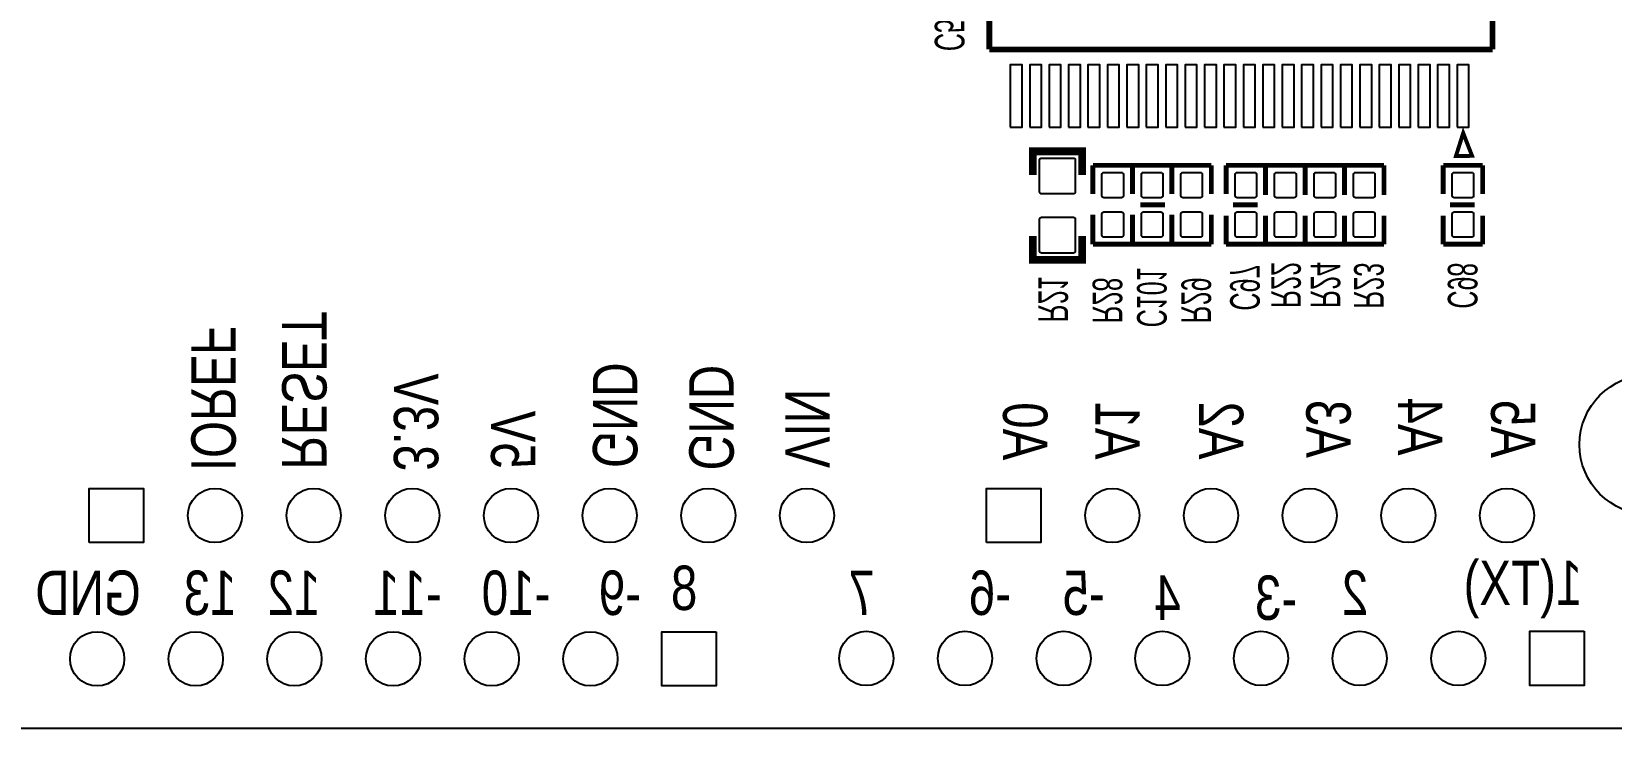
# Model space of a CAD drawing. Extents: x -1 to 126, y -1 to 52.
# Drawn here: x 42.29 to 82.96, y 0 to 17.94 of the extents above; entities that cross this region are included whole.
import ezdxf
from ezdxf.enums import TextEntityAlignment as Align

# ---------------------------------------------------------------- set-up
doc = ezdxf.new("R2010")
doc.units = 0
doc.layers.add('123', color=6, linetype='CONTINUOUS')

msp = doc.modelspace()

# ---------------------------------------------------------------- linework, layer by layer
at = {"layer": '123'}
for points in [[(0, 52.451), (124.664216, 52.451), (124.664216, 48.557942), (117.014244, 48.557942), (117.014244, 34.758122), (124.664216, 34.758122), (124.664216, 31.557976), (125.090174, 31.557976), (125.090174, 0), (0, 0)], [(67.488308, 15.480792), (67.793108, 15.480792), (67.793108, 17.080992), (67.488308, 17.080992)], [(67.988434, 15.480792), (68.293234, 15.480792), (68.293234, 17.080992), (67.988434, 17.080992)], [(68.488306, 15.480792), (68.793106, 15.480792), (68.793106, 17.080992), (68.488306, 17.080992)], [(68.988432, 15.480792), (69.293232, 15.480792), (69.293232, 17.080992), (68.988432, 17.080992)], [(69.488304, 15.480792), (69.793104, 15.480792), (69.793104, 17.080992), (69.488304, 17.080992)], [(69.98843, 15.480792), (70.29323, 15.480792), (70.29323, 17.080992), (69.98843, 17.080992)], [(70.488302, 15.480792), (70.793102, 15.480792), (70.793102, 17.080992), (70.488302, 17.080992)], [(70.988428, 15.480792), (71.293228, 15.480792), (71.293228, 17.080992), (70.988428, 17.080992)], [(71.4883, 15.480792), (71.7931, 15.480792), (71.7931, 17.080992), (71.4883, 17.080992)], [(71.988426, 15.480792), (72.293226, 15.480792), (72.293226, 17.080992), (71.988426, 17.080992)], [(72.488298, 15.480792), (72.793098, 15.480792), (72.793098, 17.080992), (72.488298, 17.080992)], [(72.988424, 15.480792), (73.293224, 15.480792), (73.293224, 17.080992), (72.988424, 17.080992)], [(73.488296, 15.480792), (73.793096, 15.480792), (73.793096, 17.080992), (73.488296, 17.080992)], [(73.988422, 15.480792), (74.293222, 15.480792), (74.293222, 17.080992), (73.988422, 17.080992)], [(74.488294, 15.480792), (74.793094, 15.480792), (74.793094, 17.080992), (74.488294, 17.080992)], [(74.98842, 15.480792), (75.29322, 15.480792), (75.29322, 17.080992), (74.98842, 17.080992)], [(75.488292, 15.480792), (75.793092, 15.480792), (75.793092, 17.080992), (75.488292, 17.080992)], [(75.988418, 15.480792), (76.293218, 15.480792), (76.293218, 17.080992), (75.988418, 17.080992)], [(76.48829, 15.480792), (76.79309, 15.480792), (76.79309, 17.080992), (76.48829, 17.080992)], [(76.988416, 15.480792), (77.293216, 15.480792), (77.293216, 17.080992), (76.988416, 17.080992)], [(77.488288, 15.480792), (77.793088, 15.480792), (77.793088, 17.080992), (77.488288, 17.080992)], [(77.988414, 15.480792), (78.293214, 15.480792), (78.293214, 17.080992), (77.988414, 17.080992)], [(78.488286, 15.480792), (78.793086, 15.480792), (78.793086, 17.080992), (78.488286, 17.080992)], [(78.988412, 15.480792), (79.293212, 15.480792), (79.293212, 17.080992), (78.988412, 17.080992)], [(43.775376, 4.782566), (43.775376, 6.179566), (45.172376, 6.179566), (45.172376, 4.782566)], [(66.874898, 4.782566), (66.874898, 6.179566), (68.271898, 6.179566), (68.271898, 4.782566)], [(59.918346, 2.49047), (59.918346, 1.09347), (58.521346, 1.09347), (58.521346, 2.49047)], [(82.259678, 2.500376), (82.259678, 1.103376), (80.862678, 1.103376), (80.862678, 2.500376)]]:
    msp.add_lwpolyline(points, close=True, dxfattribs=at)
msp.add_lwpolyline([(117.014244, 34.758122), (124.664216, 34.758122), (124.664216, 31.557976), (125.090174, 31.557976), (125.090174, 0), (0, 0)], dxfattribs=at)
for points, const_width in [([(66.948812, 34.880804), (66.948812, 17.480788)], 0.1524), ([(79.902812, 17.480788), (79.902812, 34.880804)], 0.1524), ([(66.948812, 17.480788), (79.902812, 17.480788)], 0.1524), ([(69.337174, 14.2494), (69.337174, 14.859), (68.067174, 14.859), (68.067174, 14.2494)], 0.2032), ([(69.615812, 14.496796), (69.615812, 13.760196)], 0.127), ([(70.631812, 14.496796), (69.615812, 14.496796)], 0.127), ([(70.631812, 14.496796), (70.631812, 13.760196)], 0.127), ([(71.647812, 14.496796), (70.631812, 14.496796)], 0.127), ([(70.631812, 13.760196), (70.631812, 14.496796)], 0.127), ([(71.647812, 13.760196), (71.647812, 14.496796)], 0.127), ([(71.647812, 14.496796), (71.647812, 13.760196)], 0.127), ([(72.663812, 14.496796), (71.647812, 14.496796)], 0.127), ([(72.663812, 13.760196), (72.663812, 14.496796)], 0.127), ([(73.044812, 14.496796), (74.060812, 14.496796)], 0.127), ([(73.044812, 13.760196), (73.044812, 14.496796)], 0.127), ([(74.060812, 14.496796), (74.060812, 13.760196)], 0.127), ([(74.060812, 14.496796), (75.076812, 14.496796)], 0.127), ([(74.060812, 13.734796), (74.060812, 14.496796)], 0.127), ([(75.076812, 14.496796), (75.076812, 13.734796)], 0.127), ([(75.076812, 14.496796), (76.092812, 14.496796)], 0.127), ([(75.076812, 13.734796), (75.076812, 14.496796)], 0.127), ([(76.092812, 14.496796), (77.108812, 14.496796)], 0.127), ([(76.092812, 13.734796), (76.092812, 14.496796)], 0.127), ([(76.092812, 14.496796), (76.092812, 13.734796)], 0.127), ([(77.108812, 14.496796), (77.108812, 13.734796)], 0.127), ([(78.632812, 14.496796), (79.648812, 14.496796)], 0.127), ([(78.632812, 13.760196), (78.632812, 14.496796)], 0.127), ([(79.648812, 14.496796), (79.648812, 13.760196)], 0.127), ([(71.470012, 13.480796), (70.835012, 13.480796)], 0.127), ([(73.222612, 13.480796), (73.857612, 13.480796)], 0.127), ([(78.810612, 13.480796), (79.445612, 13.480796)], 0.127), ([(69.615812, 12.464796), (69.615812, 13.226796)], 0.127), ([(70.631812, 13.226796), (70.631812, 12.464796)], 0.127), ([(70.631812, 12.464796), (70.631812, 13.201396)], 0.127), ([(71.647812, 12.464796), (71.647812, 13.226796)], 0.127), ([(71.647812, 13.201396), (71.647812, 12.464796)], 0.127), ([(72.663812, 13.226796), (72.663812, 12.464796)], 0.127), ([(73.044812, 13.201396), (73.044812, 12.464796)], 0.127), ([(74.060812, 12.464796), (74.060812, 13.201396)], 0.127), ([(74.060812, 13.201396), (74.060812, 12.464796)], 0.127), ([(75.076812, 12.464796), (75.076812, 13.201396)], 0.127), ([(75.076812, 13.201396), (75.076812, 12.464796)], 0.127), ([(76.092812, 13.201396), (76.092812, 12.464796)], 0.127), ([(76.092812, 12.464796), (76.092812, 13.201396)], 0.127), ([(77.108812, 12.464796), (77.108812, 13.201396)], 0.127), ([(78.632812, 13.201396), (78.632812, 12.464796)], 0.127), ([(79.648812, 12.464796), (79.648812, 13.201396)], 0.127), ([(68.067174, 12.6746), (68.067174, 12.065), (69.337174, 12.065), (69.337174, 12.6746)], 0.2032), ([(70.631812, 12.464796), (69.615812, 12.464796)], 0.127), ([(71.647812, 12.464796), (70.631812, 12.464796)], 0.127), ([(72.663812, 12.464796), (71.647812, 12.464796)], 0.127), ([(73.044812, 12.464796), (74.060812, 12.464796)], 0.127), ([(74.060812, 12.464796), (75.076812, 12.464796)], 0.127), ([(75.076812, 12.464796), (76.092812, 12.464796)], 0.127), ([(76.092812, 12.464796), (77.108812, 12.464796)], 0.127), ([(78.632812, 12.464796), (79.648812, 12.464796)], 0.127)]:
    msp.add_lwpolyline(points, dxfattribs=dict(at, const_width=const_width))
at = {"layer": '123', "const_width": 0.1016}
msp.add_lwpolyline([(79.14767, 15.328138), (78.961742, 14.739112), (79.376016, 14.741906)], close=True, dxfattribs=at)
at = {"layer": '123'}
for points in [[(69.162168, 14.633956), (69.162168, 13.814044, -0.414214), (69.11213, 13.764006), (68.292218, 13.764006, -0.414214), (68.24218, 13.814044), (68.24218, 14.633956, -0.414214), (68.292218, 14.683994), (69.11213, 14.683994, -0.414214), (69.162168, 14.633956)], [(69.84873, 13.713714), (69.84873, 14.263878, -0.414214), (69.898768, 14.313916), (70.348856, 14.313916, -0.414214), (70.398894, 14.263878), (70.398894, 13.713714, -0.414214), (70.348856, 13.663676), (69.898768, 13.663676, -0.414214), (69.84873, 13.713714)], [(70.86473, 13.713714), (70.86473, 14.263878, -0.414214), (70.914768, 14.313916), (71.364856, 14.313916, -0.414214), (71.414894, 14.263878), (71.414894, 13.713714, -0.414214), (71.364856, 13.663676), (70.914768, 13.663676, -0.414214), (70.86473, 13.713714)], [(71.88073, 13.713714), (71.88073, 14.263878, -0.414214), (71.930768, 14.313916), (72.380856, 14.313916, -0.414214), (72.430894, 14.263878), (72.430894, 13.713714, -0.414214), (72.380856, 13.663676), (71.930768, 13.663676, -0.414214), (71.88073, 13.713714)], [(73.827894, 14.263878), (73.827894, 13.713714, -0.414214), (73.777856, 13.663676), (73.327768, 13.663676, -0.414214), (73.27773, 13.713714), (73.27773, 14.263878, -0.414214), (73.327768, 14.313916), (73.777856, 14.313916, -0.414214), (73.827894, 14.263878)], [(74.843894, 14.263878), (74.843894, 13.713714, -0.414214), (74.793856, 13.663676), (74.343768, 13.663676, -0.414214), (74.29373, 13.713714), (74.29373, 14.263878, -0.414214), (74.343768, 14.313916), (74.793856, 14.313916, -0.414214), (74.843894, 14.263878)], [(75.859894, 14.263878), (75.859894, 13.713714, -0.414214), (75.809856, 13.663676), (75.359768, 13.663676, -0.414214), (75.30973, 13.713714), (75.30973, 14.263878, -0.414214), (75.359768, 14.313916), (75.809856, 14.313916, -0.414214), (75.859894, 14.263878)], [(76.875894, 14.263878), (76.875894, 13.713714, -0.414214), (76.825856, 13.663676), (76.375768, 13.663676, -0.414214), (76.32573, 13.713714), (76.32573, 14.263878, -0.414214), (76.375768, 14.313916), (76.825856, 14.313916, -0.414214), (76.875894, 14.263878)], [(79.415894, 14.263878), (79.415894, 13.713714, -0.414214), (79.365856, 13.663676), (78.915768, 13.663676, -0.414214), (78.86573, 13.713714), (78.86573, 14.263878, -0.414214), (78.915768, 14.313916), (79.365856, 14.313916, -0.414214), (79.415894, 14.263878)], [(69.162168, 13.109956), (69.162168, 12.290044, -0.414214), (69.11213, 12.240006), (68.292218, 12.240006, -0.414214), (68.24218, 12.290044), (68.24218, 13.109956, -0.414214), (68.292218, 13.159994), (69.11213, 13.159994, -0.414214), (69.162168, 13.109956)], [(69.84873, 12.697714), (69.84873, 13.247878, -0.414214), (69.898768, 13.297916), (70.348856, 13.297916, -0.414214), (70.398894, 13.247878), (70.398894, 12.697714, -0.414214), (70.348856, 12.647676), (69.898768, 12.647676, -0.414214), (69.84873, 12.697714)], [(70.86473, 12.697714), (70.86473, 13.247878, -0.414214), (70.914768, 13.297916), (71.364856, 13.297916, -0.414214), (71.414894, 13.247878), (71.414894, 12.697714, -0.414214), (71.364856, 12.647676), (70.914768, 12.647676, -0.414214), (70.86473, 12.697714)], [(71.88073, 12.697714), (71.88073, 13.247878, -0.414214), (71.930768, 13.297916), (72.380856, 13.297916, -0.414214), (72.430894, 13.247878), (72.430894, 12.697714, -0.414214), (72.380856, 12.647676), (71.930768, 12.647676, -0.414214), (71.88073, 12.697714)], [(73.827894, 13.247878), (73.827894, 12.697714, -0.414214), (73.777856, 12.647676), (73.327768, 12.647676, -0.414214), (73.27773, 12.697714), (73.27773, 13.247878, -0.414214), (73.327768, 13.297916), (73.777856, 13.297916, -0.414214), (73.827894, 13.247878)], [(74.843894, 13.247878), (74.843894, 12.697714, -0.414214), (74.793856, 12.647676), (74.343768, 12.647676, -0.414214), (74.29373, 12.697714), (74.29373, 13.247878, -0.414214), (74.343768, 13.297916), (74.793856, 13.297916, -0.414214), (74.843894, 13.247878)], [(75.859894, 13.247878), (75.859894, 12.697714, -0.414214), (75.809856, 12.647676), (75.359768, 12.647676, -0.414214), (75.30973, 12.697714), (75.30973, 13.247878, -0.414214), (75.359768, 13.297916), (75.809856, 13.297916, -0.414214), (75.859894, 13.247878)], [(76.875894, 13.247878), (76.875894, 12.697714, -0.414214), (76.825856, 12.647676), (76.375768, 12.647676, -0.414214), (76.32573, 12.697714), (76.32573, 13.247878, -0.414214), (76.375768, 13.297916), (76.825856, 13.297916, -0.414214), (76.875894, 13.247878)], [(79.415894, 13.247878), (79.415894, 12.697714, -0.414214), (79.365856, 12.647676), (78.915768, 12.647676, -0.414214), (78.86573, 12.697714), (78.86573, 13.247878, -0.414214), (78.915768, 13.297916), (79.365856, 13.297916, -0.414214), (79.415894, 13.247878)]]:
    msp.add_lwpolyline(points, format="xyb", close=True, dxfattribs=at)
for centre, radius in [((83.942174, 7.306056), 1.799971), ((47.013876, 5.481066), 0.6985), ((49.553876, 5.481066), 0.6985), ((52.093876, 5.481066), 0.6985), ((54.633876, 5.481066), 0.6985), ((57.173876, 5.481066), 0.6985), ((59.713876, 5.481066), 0.6985), ((62.253876, 5.481066), 0.6985), ((70.113398, 5.481066), 0.6985), ((72.653398, 5.481066), 0.6985), ((75.193398, 5.481066), 0.6985), ((77.733398, 5.481066), 0.6985), ((80.273398, 5.481066), 0.6985), ((43.979846, 1.79197), 0.6985), ((46.519846, 1.79197), 0.6985), ((49.059846, 1.79197), 0.6985), ((51.599846, 1.79197), 0.6985), ((54.139846, 1.79197), 0.6985), ((56.679846, 1.79197), 0.6985), ((63.781178, 1.801876), 0.6985), ((66.321178, 1.801876), 0.6985), ((68.861178, 1.801876), 0.6985), ((71.401178, 1.801876), 0.6985), ((73.941178, 1.801876), 0.6985), ((76.481178, 1.801876), 0.6985), ((79.021178, 1.801876), 0.6985)]:
    msp.add_circle(centre, radius, dxfattribs=at)

# ---------------------------------------------------------------- texts
at = {"layer": '123', "text_generation_flag": 2}
for s, height, width, p in [('C50', 0.762, 0.633333, (65.543938, 17.4371)), ('C101', 0.762, 0.633333, (70.750938, 10.3251)), ('C97', 0.762, 0.633333, (73.147174, 10.7569)), ('R22', 0.762, 0.633333, (74.204322, 10.826496)), ('R24', 0.762, 0.633333, (75.220322, 10.826496)), ('R23', 0.762, 0.633333, (76.339192, 10.8077)), ('C98', 0.762, 0.633333, (78.751938, 10.8077)), ('R28', 0.762, 0.633333, (69.608192, 10.4267)), ('R29', 0.762, 0.633333, (71.894192, 10.4267)), ('RESET', 1.143, 0.8, (48.742346, 6.663944)), ('IOREF', 1.143, 0.8, (46.404276, 6.623304)), ('GND', 1.143, 0.8, (56.742838, 6.704838)), ('3.3V', 1.143, 0.8, (51.61915, 6.623304)), ('GND', 1.143, 0.8, (59.223402, 6.643116)), ('VIN', 1.143, 0.8, (61.693552, 6.703822)), ('5V', 1.143, 0.8, (54.120034, 6.684518)), ('A0', 1.143, 0.8, (67.300348, 6.902196)), ('A1', 1.143, 0.8, (69.679312, 6.922516)), ('A2', 1.143, 0.8, (72.342756, 6.922516)), ('A3', 1.143, 0.8, (75.107546, 6.963156)), ('A4', 1.143, 0.8, (77.465936, 7.024116)), ('A5', 1.143, 0.8, (79.86522, 6.963156))]:
    msp.add_text(s, height=height, rotation=270, dxfattribs=dict(at, width=width)).set_placement(p)
at = {"layer": '123', "text_generation_flag": 2, "width": 0.633333}
msp.add_text('R21', height=0.762, rotation=270, dxfattribs=at).set_placement((68.210938, 11.049), align=Align.CENTER)
at = {"layer": '123', "text_generation_flag": 2, "width": 0.8}
for s, p in [('GND', (45.105574, 2.921)), ('13', (47.569374, 2.921)), ('12', (49.728374, 2.921)), ('-10', (55.646574, 2.921)), ('-9', (57.983374, 2.921)), ('8', (59.431174, 3.048)), ('-6', (67.508374, 2.921)), ('2', (76.703174, 2.921)), ('1(TX)', (82.214974, 3.175)), ('-11', (52.852574, 2.921)), ('7', (64.003174, 2.921)), ('-5', (69.921374, 2.921)), ('4', (71.877174, 2.794)), ('-3', (74.874374, 2.794))]:
    msp.add_text(s, height=1.143, dxfattribs=at).set_placement(p)

doc.saveas('drawing.dxf')
